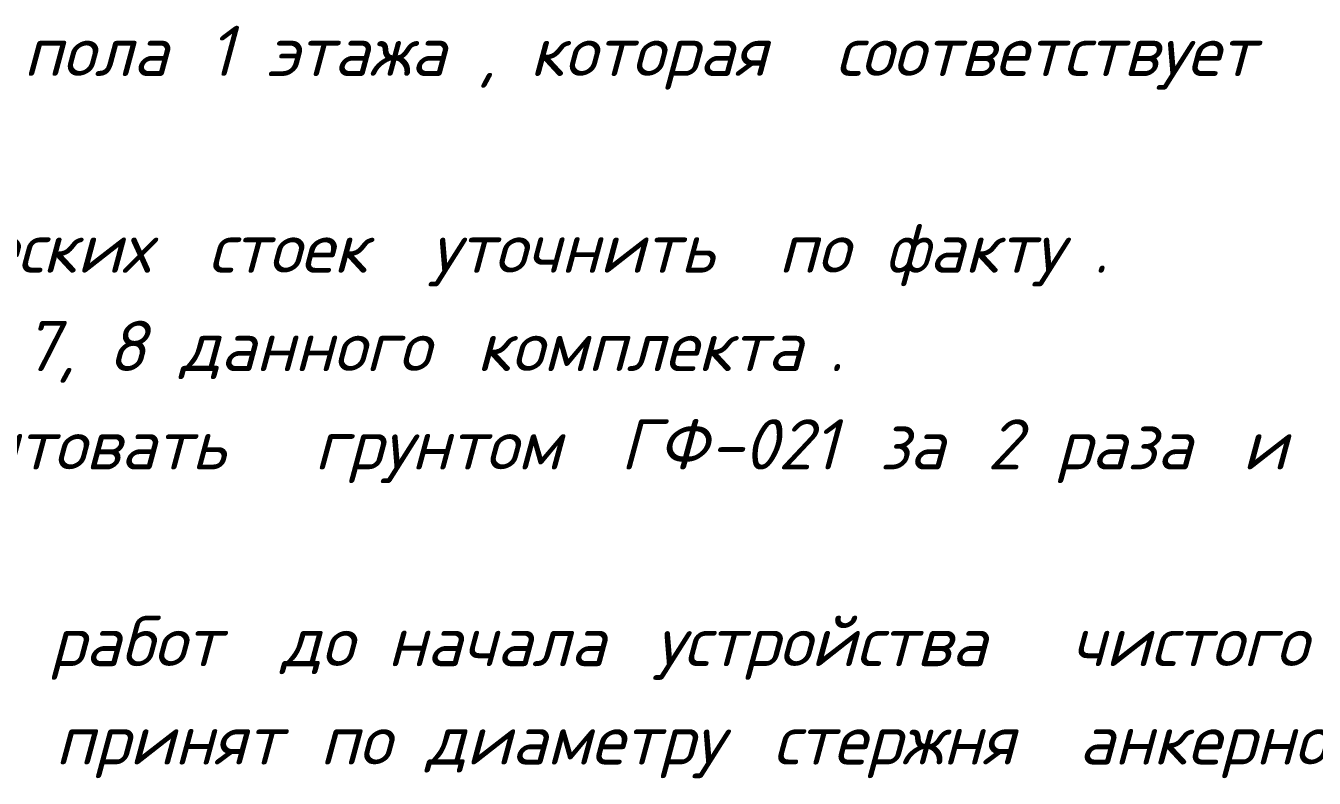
# Model space of a CAD drawing. Header units: millimetres. Extents: x 5003 to 30475, y -140 to 6930.
# Drawn here: x 16453 to 22865, y -140 to 3604 of the extents above; entities that cross this region are included whole.
import ezdxf

# ---------------------------------------------------------------- set-up
doc = ezdxf.new("R2010")
doc.units = ezdxf.units.MM
doc.layers.add('G-ANNO-TEXT', color=7, linetype='Continuous', lineweight=9)
doc.styles.add('ISOCPEUR_I_2', font='isocpeui.ttf', dxfattribs={"height": 250})

msp = doc.modelspace()

# ---------------------------------------------------------------- texts
at = {"layer": 'G-ANNO-TEXT', "char_height": 250, "attachment_point": 1, "style": 'ISOCPEUR_I_2'}
for s, insert, width in [(' 1 ', (17201.4, 3604.3), 545.147), ('\\fISOCPEUR|b0|i1|c204|p34|; ', (20323.5, 3604.3), 192.405), ('пола', (16440.8, 3604.3), 921.941), ('этажа', (17651.2, 3604.3), 1282.7), ('которая', (18960.9, 3604.3), 1651.476), ('соответствует', (20482.3, 3604.3), 3078.48), (', ', (18709.6, 3604.3), 304.641), ('\\fISOCPEUR|b0|i1|c204|p34|; ', (17201.4, 2625.3), 192.405), ('\\fISOCPEUR|b0|i1|c204|p34|; ', (18306.1, 2625.3), 192.405), ('\\fISOCPEUR|b0|i1|c204|p34|; ', (20039.1, 2625.3), 192.405), ('\\fISOCPEUR|b0|i1|c204|p34|; ', (20568.3, 2625.3), 192.405), ('факту', (20727, 2625.3), 1258.649), ('металлических', (14734.2, 2625.3), 2990.294), ('стоек', (17360.2, 2625.3), 1146.413), ('уточнить', (18464.8, 2625.3), 1908.016), ('по', (20197.8, 2625.3), 448.945), ('. ', (21765.5, 2625.3), 288.608), (' 7, 8 ', (16282, 2135.8), 1138.396), ('\\fISOCPEUR|b0|i1|c204|p34|; ', (18537.6, 2135.8), 192.405), ('данного', (17221.3, 2135.8), 1595.358), ('комплекта', (18696.3, 2135.8), 2124.472), ('\\fISOCPEUR|b0|i1|c204|p34|;.', (20449.2, 2135.8), 96.203), ('\\fISOCPEUR|b0|i1|c204|p34|; ', (17730.6, 1646.3), 192.405), ('\\fISOCPEUR|b0|i1|c204|p34|; ', (19251.9, 1646.3), 192.405), ('ГФ', (19410.7, 1646.3), 537.131), ('-021 ', (19853.9, 1646.3), 1026.16), ('за', (20700.5, 1646.3), 456.962), (' 2 ', (21077.6, 1646.3), 609.282), ('раза', (21580.3, 1646.3), 929.957), ('\\fISOCPEUR|b0|i1|c204|p34|; ', (22347.6, 1646.3), 192.405), ('\\fISOCPEUR|b0|i1|c204|p34|; ', (22691.5, 1646.3), 192.405), ('огрунтовать', (15580.9, 1646.3), 2605.484), ('грунтом', (17889.3, 1646.3), 1651.476), ('\\fISOCPEUR|b0|i1|c204|p34|;и', (22506.3, 1646.3), 224.473), ('работ', (16573, 667.4), 1202.531), ('\\fISOCPEUR|b0|i1|c204|p34|; ', (17565.2, 667.4), 192.405), ('\\fISOCPEUR|b0|i1|c204|p34|; ', (18094.4, 667.4), 192.405), ('\\fISOCPEUR|b0|i1|c204|p34|; ', (19423.9, 667.4), 192.405), ('устройства', (19582.7, 667.4), 2316.877), ('\\fISOCPEUR|b0|i1|c204|p34|; ', (21494.3, 667.4), 192.405), ('до', (17724, 667.4), 448.945), ('начала', (18253.1, 667.4), 1418.987), ('чистого', (21653, 667.4), 1595.358), ('\\fISOCPEUR|b0|i1|c204|p34|; ', (17757.1, 177.9), 192.405), ('\\fISOCPEUR|b0|i1|c204|p34|; ', (18286.2, 177.9), 192.405), ('\\fISOCPEUR|b0|i1|c204|p34|; ', (20012.6, 177.9), 192.405), ('\\fISOCPEUR|b0|i1|c204|p34|; ', (21534, 177.9), 192.405), ('принят', (16599.5, 177.9), 1402.953), ('по', (17915.8, 177.9), 448.945), ('диаметру', (18445, 177.9), 1899.999), ('стержня', (20171.4, 177.9), 1651.476), ('анкерного', (21692.7, 177.9), 2044.303)]:
    msp.add_mtext(s, dxfattribs=dict(at, insert=insert, width=width))

doc.saveas('drawing.dxf')
